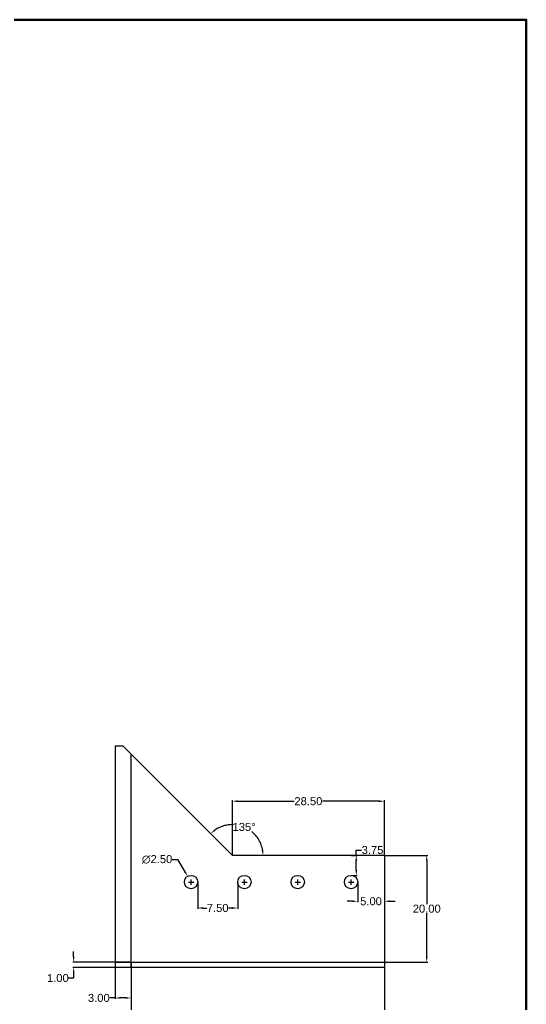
# Model space of a CAD drawing. Header units: millimetres. Extents: x 10 to 200, y 10 to 287.
# Drawn here: x 105 to 200, y 102.4 to 287 of the extents above; entities that cross this region are included whole.
import ezdxf

# ---------------------------------------------------------------- set-up
doc = ezdxf.new("R2010")
doc.units = ezdxf.units.MM
doc.header["$MEASUREMENT"] = 0
doc.linetypes.add('ACAD_ISO02W100', pattern=[15, 12, -3])
doc.layers.get('0').update_dxf_attribs({"lineweight": 50})
doc.layers.add('Layer1', color=7, linetype='Continuous', lineweight=25)
doc.styles.get("Standard").update_dxf_attribs({"font": 'arial.ttf'})
doc.dimstyles.get("Standard").update_dxf_attribs({"dimtxt": 1.5, "dimasz": 1, "dimexe": 0.18, "dimexo": 0.0625, "dimgap": 0.09, "dimtad": 0, "dimtih": 1, "dimtoh": 1, "dimzin": 0, "dimdsep": 46, "dimtxsty": 'Standard', "dimcen": 0.5, "dimadec": 0, "dimazin": 0, "dimtfac": 1, "dimtofl": 0, "dimtmove": 0, "dimatfit": 3, "dimfxl": 1, "dimtolj": 1, "dimtzin": 0, "dimarcsym": 0})

# ---------------------------------------------------------------- blocks, each defined once
blk = doc.blocks.new('*D82')
at = {"layer": 'Defpoints', "color": 0, "linetype": 'ACAD_ISO02W100', "lineweight": -3, "transparency": 16777216}
for p in [(173.38, 140.47), (144.88, 130.32), (173.38, 130.32)]:
    blk.add_point(p, dxfattribs=at)
at = {"layer": 'Layer1', "color": 0, "linetype": 'ACAD_ISO02W100', "lineweight": -2, "transparency": 16777216}
for p, q in [((144.88, 130.38), (144.88, 140.65)), ((145.88, 140.47), (156.5, 140.47)), ((172.38, 140.47), (161.76, 140.47)), ((173.38, 130.38), (173.38, 140.65))]:
    blk.add_line(p, q, dxfattribs=at)
at = {"layer": 'Layer1', "color": 0, "linetype": 'ACAD_ISO02W100', "lineweight": -3, "transparency": 16777216}
for points in [[(145.88, 140.64), (145.88, 140.31), (144.88, 140.47)], [(172.38, 140.64), (172.38, 140.31), (173.38, 140.47)]]:
    blk.add_solid(points, dxfattribs=at)
at = {"layer": 'Layer1', "color": 0, "linetype": 'ACAD_ISO02W100', "lineweight": -3, "transparency": 16777216, "insert": (159.13, 140.47), "char_height": 1.5, "attachment_point": 5}
blk.add_mtext('\\A1;28.50', dxfattribs=at)
blk = doc.blocks.new('*D83')
at = {"layer": 'Defpoints', "color": 0, "linetype": 'ACAD_ISO02W100', "lineweight": -3, "transparency": 16777216}
for p in [(173.38, 130.32), (173.38, 110.32), (181.33, 110.32)]:
    blk.add_point(p, dxfattribs=at)
at = {"layer": 'Layer1', "color": 0, "linetype": 'ACAD_ISO02W100', "lineweight": -2, "transparency": 16777216}
for p, q in [((173.44, 130.32), (181.51, 130.32)), ((181.33, 129.32), (181.33, 121.18)), ((181.33, 111.32), (181.33, 119.47)), ((173.44, 110.32), (181.51, 110.32))]:
    blk.add_line(p, q, dxfattribs=at)
at = {"layer": 'Layer1', "color": 0, "linetype": 'ACAD_ISO02W100', "lineweight": -3, "transparency": 16777216}
for points in [[(181.16, 129.32), (181.49, 129.32), (181.33, 130.32)], [(181.16, 111.32), (181.49, 111.32), (181.33, 110.32)]]:
    blk.add_solid(points, dxfattribs=at)
at = {"layer": 'Layer1', "color": 0, "linetype": 'ACAD_ISO02W100', "lineweight": -3, "transparency": 16777216, "insert": (181.33, 120.32), "char_height": 1.5, "attachment_point": 5}
blk.add_mtext('\\A1;20.00', dxfattribs=at)
blk = doc.blocks.new('*D84')
at = {"layer": 'Defpoints', "color": 0, "linetype": 'ACAD_ISO02W100', "lineweight": -3, "transparency": 16777216}
for p in [(115.12, 109.32), (125.88, 110.32), (125.88, 109.32)]:
    blk.add_point(p, dxfattribs=at)
at = {"layer": 'Layer1', "color": 0, "linetype": 'ACAD_ISO02W100', "lineweight": -2, "transparency": 16777216}
for p, q in [((115.12, 111.32), (115.12, 112.32)), ((125.82, 110.32), (114.94, 110.32)), ((125.82, 109.32), (114.94, 109.32)), ((115.12, 107.32), (114.12, 107.32)), ((115.12, 108.32), (115.12, 107.32))]:
    blk.add_line(p, q, dxfattribs=at)
at = {"layer": 'Layer1', "color": 0, "linetype": 'ACAD_ISO02W100', "lineweight": -3, "transparency": 16777216}
for points in [[(114.96, 111.32), (115.29, 111.32), (115.12, 110.32)], [(114.96, 108.32), (115.29, 108.32), (115.12, 109.32)]]:
    blk.add_solid(points, dxfattribs=at)
at = {"layer": 'Layer1', "color": 0, "linetype": 'ACAD_ISO02W100', "lineweight": -3, "transparency": 16777216, "insert": (112.16, 107.32), "char_height": 1.5, "attachment_point": 5}
blk.add_mtext('\\A1;1.00', dxfattribs=at)
blk = doc.blocks.new('*D85')
at = {"layer": 'Defpoints', "color": 0, "linetype": 'ACAD_ISO02W100', "lineweight": -3, "transparency": 16777216}
for p in [(125.88, 109.32), (173.38, 109.32), (125.88, 99.99)]:
    blk.add_point(p, dxfattribs=at)
at = {"layer": 'Layer1', "color": 0, "linetype": 'ACAD_ISO02W100', "lineweight": -2, "transparency": 16777216}
for p, q in [((125.88, 109.26), (125.88, 99.81)), ((173.38, 109.26), (173.38, 99.81)), ((126.88, 99.99), (146.98, 99.99)), ((172.38, 99.99), (152.28, 99.99))]:
    blk.add_line(p, q, dxfattribs=at)
at = {"layer": 'Layer1', "color": 0, "linetype": 'ACAD_ISO02W100', "lineweight": -3, "transparency": 16777216}
for points in [[(126.88, 100.16), (126.88, 99.83), (125.88, 99.99)], [(172.38, 100.16), (172.38, 99.83), (173.38, 99.99)]]:
    blk.add_solid(points, dxfattribs=at)
at = {"layer": 'Layer1', "color": 0, "linetype": 'ACAD_ISO02W100', "lineweight": -3, "transparency": 16777216, "insert": (149.63, 99.99), "char_height": 1.5, "attachment_point": 5}
blk.add_mtext('\\A1;47.50', dxfattribs=at)
blk = doc.blocks.new('*D86')
at = {"layer": 'Defpoints', "color": 0, "linetype": 'ACAD_ISO02W100', "lineweight": -3, "transparency": 16777216}
for p in [(138.38, 125.32), (145.88, 125.32), (145.88, 120.45)]:
    blk.add_point(p, dxfattribs=at)
at = {"layer": 'Layer1', "color": 0, "linetype": 'ACAD_ISO02W100', "lineweight": -2, "transparency": 16777216}
for p, q in [((138.38, 125.26), (138.38, 120.27)), ((145.88, 125.26), (145.88, 120.27)), ((139.38, 120.45), (140.1, 120.45)), ((144.88, 120.45), (144.16, 120.45))]:
    blk.add_line(p, q, dxfattribs=at)
at = {"layer": 'Layer1', "color": 0, "linetype": 'ACAD_ISO02W100', "lineweight": -3, "transparency": 16777216}
for points in [[(139.38, 120.62), (139.38, 120.28), (138.38, 120.45)], [(144.88, 120.62), (144.88, 120.28), (145.88, 120.45)]]:
    blk.add_solid(points, dxfattribs=at)
at = {"layer": 'Layer1', "color": 0, "linetype": 'ACAD_ISO02W100', "lineweight": -3, "transparency": 16777216, "insert": (142.13, 120.45), "char_height": 1.5, "attachment_point": 5}
blk.add_mtext('\\A1;7.50', dxfattribs=at)
blk = doc.blocks.new('*D88')
at = {"layer": 'Defpoints', "color": 0, "linetype": 'ACAD_ISO02W100', "lineweight": -3, "transparency": 16777216}
for p in [(136.49, 126.4), (137.76, 124.25)]:
    blk.add_point(p, dxfattribs=at)
at = {"layer": 'Layer1', "color": 0, "linetype": 'ACAD_ISO02W100', "lineweight": -2, "transparency": 16777216}
for p, q in [((133.62, 129.57), (134.62, 129.57)), ((134.62, 129.57), (135.98, 127.26)), ((137.13, 124.82), (137.13, 125.82)), ((136.63, 125.32), (137.63, 125.32))]:
    blk.add_line(p, q, dxfattribs=at)
at = {"layer": 'Layer1', "color": 0, "linetype": 'ACAD_ISO02W100', "lineweight": -3, "transparency": 16777216}
blk.add_solid([(136.13, 127.34), (135.84, 127.17), (136.49, 126.4)], dxfattribs=at)
at = {"layer": 'Layer1', "color": 0, "linetype": 'ACAD_ISO02W100', "lineweight": -3, "transparency": 16777216, "insert": (130.76, 129.57), "char_height": 1.5, "attachment_point": 5}
blk.add_mtext('\\A1;∅2.50', dxfattribs=at)
blk = doc.blocks.new('*D89')
at = {"layer": 'Defpoints', "color": 0, "linetype": 'ACAD_ISO02W100', "lineweight": -3, "transparency": 16777216}
for p in [(167.13, 130.32), (168.12, 130.32), (167.13, 126.57)]:
    blk.add_point(p, dxfattribs=at)
at = {"layer": 'Layer1', "color": 0, "linetype": 'ACAD_ISO02W100', "lineweight": -2, "transparency": 16777216}
for p, q in [((168.12, 130.32), (168.12, 131.32)), ((168.12, 131.32), (169.12, 131.32)), ((167.19, 130.32), (168.3, 130.32)), ((168.12, 127.57), (168.12, 129.32)), ((167.19, 126.57), (168.3, 126.57))]:
    blk.add_line(p, q, dxfattribs=at)
at = {"layer": 'Layer1', "color": 0, "linetype": 'ACAD_ISO02W100', "lineweight": -3, "transparency": 16777216}
for points in [[(167.95, 129.32), (168.29, 129.32), (168.12, 130.32)], [(167.95, 127.57), (168.29, 127.57), (168.12, 126.57)]]:
    blk.add_solid(points, dxfattribs=at)
at = {"layer": 'Layer1', "color": 0, "linetype": 'ACAD_ISO02W100', "lineweight": -3, "transparency": 16777216, "insert": (171.16, 131.32), "char_height": 1.5, "attachment_point": 5}
blk.add_mtext('\\A1;3.75', dxfattribs=at)
blk = doc.blocks.new('*D90')
at = {"layer": 'Defpoints', "color": 0, "linetype": 'ACAD_ISO02W100', "lineweight": -3, "transparency": 16777216}
for p in [(168.38, 125.32), (173.38, 125.32), (173.38, 121.71)]:
    blk.add_point(p, dxfattribs=at)
at = {"layer": 'Layer1', "color": 0, "linetype": 'ACAD_ISO02W100', "lineweight": -2, "transparency": 16777216}
for p, q in [((168.38, 125.26), (168.38, 121.53)), ((173.38, 125.26), (173.38, 121.53)), ((167.38, 121.71), (166.38, 121.71)), ((174.38, 121.71), (175.38, 121.71))]:
    blk.add_line(p, q, dxfattribs=at)
at = {"layer": 'Layer1', "color": 0, "linetype": 'ACAD_ISO02W100', "lineweight": -3, "transparency": 16777216}
for points in [[(167.38, 121.88), (167.38, 121.55), (168.38, 121.71)], [(174.38, 121.88), (174.38, 121.55), (173.38, 121.71)]]:
    blk.add_solid(points, dxfattribs=at)
at = {"layer": 'Layer1', "color": 0, "linetype": 'ACAD_ISO02W100', "lineweight": -3, "transparency": 16777216, "insert": (170.88, 121.71), "char_height": 1.5, "attachment_point": 5}
blk.add_mtext('\\A1;5.00', dxfattribs=at)
blk = doc.blocks.new('*D91')
at = {"layer": 'Defpoints', "color": 0, "linetype": 'ACAD_ISO02W100', "lineweight": -3, "transparency": 16777216}
for p in [(125.88, 149.32), (148.95, 134.39), (144.88, 130.32), (144.88, 130.32), (173.38, 130.32)]:
    blk.add_point(p, dxfattribs=at)
at = {"layer": 'Layer1', "color": 0, "linetype": 'ACAD_ISO02W100', "lineweight": -2, "transparency": 16777216}
for start, end in [(88.7114, 125.0342), (9.9658, 50.8153)]:
    blk.add_arc((144.88, 130.32), 5.76, start, end, dxfattribs=at)
at = {"layer": 'Layer1', "color": 0, "linetype": 'ACAD_ISO02W100', "lineweight": -3, "transparency": 16777216}
for points in [[(141.68, 134.91), (141.47, 135.16), (140.81, 134.39)], [(150.71, 131.33), (150.38, 131.3), (150.64, 130.32)]]:
    blk.add_solid(points, dxfattribs=at)
at = {"layer": 'Layer1', "color": 0, "linetype": 'ACAD_ISO02W100', "lineweight": -3, "transparency": 16777216, "insert": (147.08, 135.64), "char_height": 1.5, "attachment_point": 5}
blk.add_mtext('\\A1;135°', dxfattribs=at)
blk = doc.blocks.new('*D92')
at = {"layer": 'Defpoints', "color": 0, "linetype": 'ACAD_ISO02W100', "lineweight": -3, "transparency": 16777216}
for p in [(122.88, 110.32), (125.88, 110.32), (122.88, 103.59)]:
    blk.add_point(p, dxfattribs=at)
at = {"layer": 'Layer1', "color": 0, "linetype": 'ACAD_ISO02W100', "lineweight": -2, "transparency": 16777216}
for p, q in [((122.88, 110.26), (122.88, 103.41)), ((125.88, 110.26), (125.88, 103.41)), ((122.88, 103.59), (121.88, 103.59)), ((124.88, 103.59), (123.88, 103.59))]:
    blk.add_line(p, q, dxfattribs=at)
at = {"layer": 'Layer1', "color": 0, "linetype": 'ACAD_ISO02W100', "lineweight": -3, "transparency": 16777216}
for points in [[(123.88, 103.76), (123.88, 103.43), (122.88, 103.59)], [(124.88, 103.76), (124.88, 103.43), (125.88, 103.59)]]:
    blk.add_solid(points, dxfattribs=at)
at = {"layer": 'Layer1', "color": 0, "linetype": 'ACAD_ISO02W100', "lineweight": -3, "transparency": 16777216, "insert": (119.84, 103.59), "char_height": 1.5, "attachment_point": 5}
blk.add_mtext('\\A1;3.00', dxfattribs=at)

msp = doc.modelspace()

# ---------------------------------------------------------------- linework, layer by layer
at = {"lineweight": 30}
for p, q in [((124.379, 150.821), (122.879, 150.821)), ((122.879, 150.821), (122.879, 110.321)), ((125.879, 149.321), (124.379, 150.821)), ((144.879, 130.321), (125.879, 149.321)), ((125.879, 110.321), (125.879, 149.321)), ((173.379, 130.321), (144.879, 130.321)), ((173.379, 130.321), (173.379, 110.321)), ((122.879, 110.321), (125.879, 110.321)), ((125.879, 110.321), (173.379, 110.321)), ((125.879, 109.321), (125.879, 110.321)), ((173.379, 109.321), (125.879, 109.321)), ((173.379, 110.321), (173.379, 109.321))]:
    msp.add_line(p, q, dxfattribs=at)
at = {"lineweight": 50}
msp.add_lwpolyline([(10, 10), (200, 10), (200, 287), (10, 287)], close=True, dxfattribs=at)
at = {"lineweight": 30}
for centre in [(137.129, 125.321), (147.129, 125.321), (157.129, 125.321), (167.129, 125.321)]:
    msp.add_circle(centre, 1.25, dxfattribs=at)
at = {"layer": 'Layer1', "linetype": 'Continuous', "lineweight": -3}
for p, q in [((137.129, 124.821), (137.129, 125.821)), ((147.129, 124.821), (147.129, 125.821)), ((157.129, 124.821), (157.129, 125.821)), ((167.129, 124.821), (167.129, 125.821)), ((136.629, 125.321), (137.629, 125.321)), ((146.629, 125.321), (147.629, 125.321)), ((156.629, 125.321), (157.629, 125.321)), ((166.629, 125.321), (167.629, 125.321))]:
    msp.add_line(p, q, dxfattribs=at)

# ---------------------------------------------------------------- dimensions: what is measured, and where the dimension line sits
at = {"layer": 'Layer1', "linetype": 'ACAD_ISO02W100', "lineweight": -3}
dim = msp.add_angular_dim_2l(base=(148.949, 134.392), line1=((144.879, 130.321), (125.879, 149.321)), line2=((173.379, 130.321), (144.879, 130.321)), dimstyle='Standard', dxfattribs=at)
dim.commit()
dim.dimension.update_dxf_attribs({"geometry": '*D91', "text_midpoint": (147.082, 135.64)})
for base, p1, p2, picture, middle in [((173.379, 140.473), (144.879, 130.321), (173.379, 130.321), '*D82', (159.129, 140.473)), ((145.879, 120.451), (138.379, 125.321), (145.879, 125.321), '*D86', (142.129, 120.451)), ((173.379, 121.714), (168.379, 125.321), (173.379, 125.321), '*D90', (170.879, 121.714)), ((122.879, 103.592), (125.879, 110.321), (122.879, 110.321), '*D92', (119.844, 103.592)), ((125.879, 99.993), (173.379, 109.321), (125.879, 109.321), '*D85', (149.629, 99.993))]:
    dim = msp.add_linear_dim(base=base, p1=p1, p2=p2, dimstyle='Standard', dxfattribs=at)
    dim.commit()
    dim.dimension.update_dxf_attribs({"geometry": picture, "text_midpoint": middle})
for base, p1, p2, picture, middle in [((168.12, 130.321), (167.129, 126.571), (167.129, 130.321), '*D89', (171.163, 131.321)), ((181.326, 110.321), (173.379, 130.321), (173.379, 110.321), '*D83', (181.326, 120.321)), ((115.123, 109.321), (125.879, 110.321), (125.879, 109.321), '*D84', (112.158, 107.321))]:
    dim = msp.add_linear_dim(base=base, p1=p1, p2=p2, angle=90, dimstyle='Standard', dxfattribs=at)
    dim.commit()
    dim.dimension.update_dxf_attribs({"geometry": picture, "text_midpoint": middle})
dim = msp.add_diameter_dim_2p(p1=(137.765, 124.245), p2=(136.493, 126.398), dimstyle='Standard', dxfattribs=at)
dim.commit()
dim.dimension.update_dxf_attribs({"geometry": '*D88', "text_midpoint": (130.764, 129.575), "dimtype": 163})

doc.saveas('drawing.dxf')
